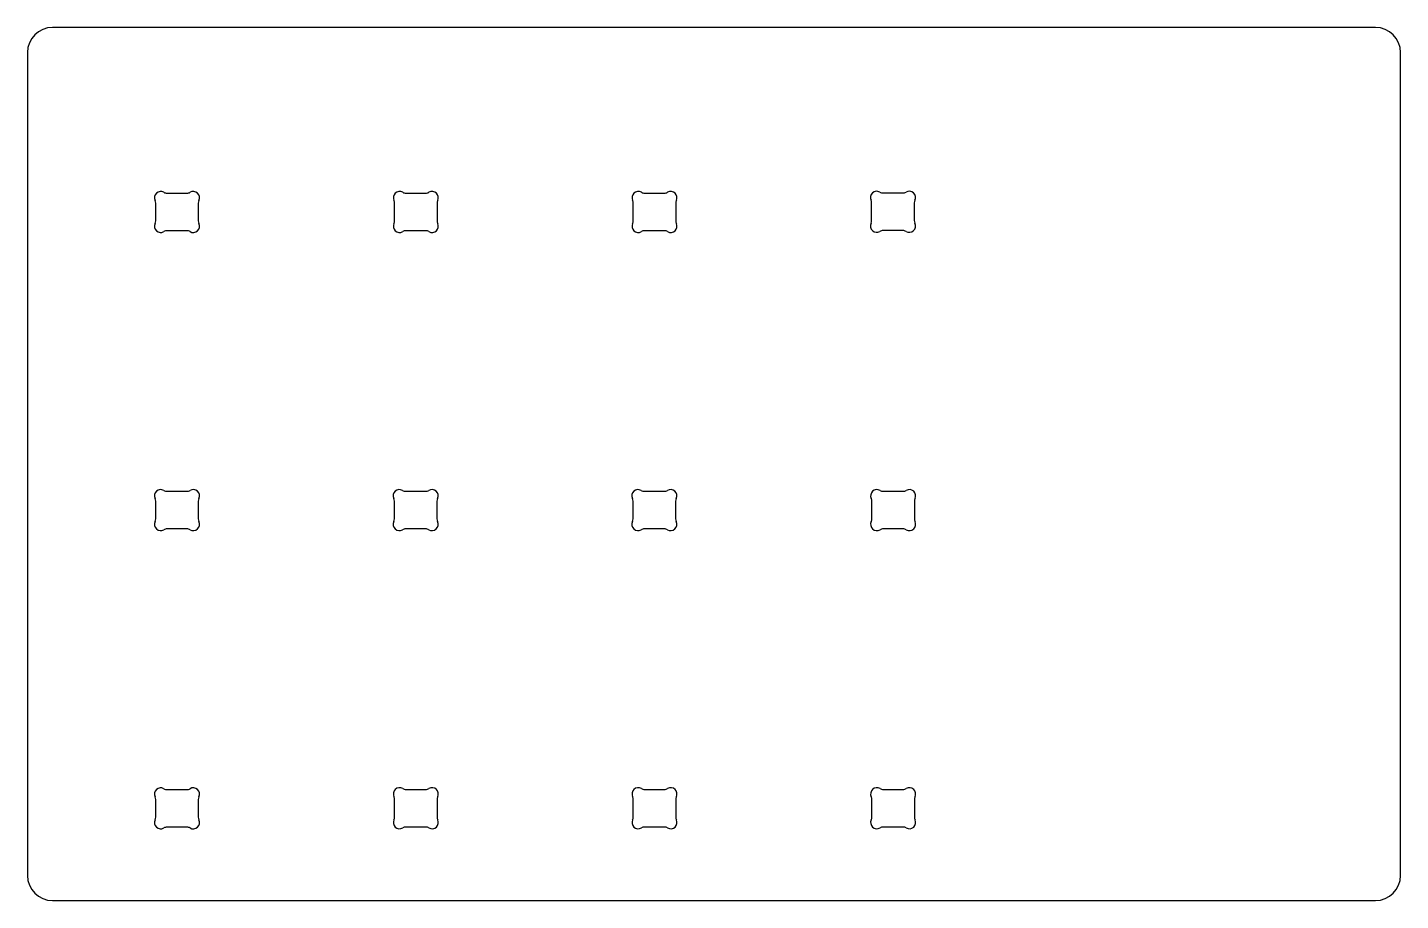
# Model space of a CAD drawing. Extents: x 63 to 173, y -108 to -39.
import ezdxf

# ---------------------------------------------------------------- set-up
doc = ezdxf.new("R2010")
doc.units = 0
doc.layers.add('BLACK', color=7, linetype='CONTINUOUS')

msp = doc.modelspace()

# ---------------------------------------------------------------- linework, layer by layer
at = {"layer": 'BLACK', "linetype": 'CONTINUOUS'}
for p, q in [((171, -38.8), (65.4, -38.8)), ((63.4, -40.8), (63.4, -106.5)), ((173, -106.5), (173, -40.8)), ((74.5405, -52.03), (76.1295, -52.03)), ((93.6055, -52.03), (95.1945, -52.03)), ((112.656, -52.03), (114.244, -52.03)), ((131.691, -52.015), (133.279, -52.015)), ((73.635, -54.2328), (73.635, -52.8272)), ((77.035, -52.8272), (77.035, -54.2328)), ((92.7, -54.2328), (92.7, -52.8272)), ((96.1, -52.8272), (96.1, -54.2328)), ((111.75, -54.2328), (111.75, -52.8272)), ((115.15, -52.8272), (115.15, -54.2328)), ((130.785, -54.2178), (130.785, -52.8122)), ((134.185, -52.8122), (134.185, -54.2178)), ((76.1295, -55.03), (74.5405, -55.03)), ((95.1945, -55.03), (93.6055, -55.03)), ((114.244, -55.03), (112.656, -55.03)), ((133.279, -55.015), (131.691, -55.015)), ((73.635, -78.0303), (73.635, -76.6247)), ((74.5405, -75.8275), (76.1295, -75.8275)), ((77.035, -76.6247), (77.035, -78.0303)), ((92.685, -78.0303), (92.685, -76.6247)), ((93.5905, -75.8275), (95.1795, -75.8275)), ((96.085, -76.6247), (96.085, -78.0303)), ((111.735, -78.0303), (111.735, -76.6247)), ((112.641, -75.8275), (114.229, -75.8275)), ((115.135, -76.6247), (115.135, -78.0303)), ((130.8, -78.0328), (130.8, -76.6272)), ((131.706, -75.83), (133.294, -75.83)), ((134.2, -76.6272), (134.2, -78.0328)), ((76.1295, -78.8275), (74.5405, -78.8275)), ((95.1795, -78.8275), (93.5905, -78.8275)), ((114.229, -78.8275), (112.641, -78.8275)), ((133.294, -78.83), (131.706, -78.83)), ((74.5405, -99.64), (76.1295, -99.64)), ((93.6055, -99.63), (95.1945, -99.63)), ((112.656, -99.63), (114.244, -99.63)), ((131.706, -99.63), (133.294, -99.63)), ((73.635, -101.843), (73.635, -100.437)), ((77.035, -100.437), (77.035, -101.843)), ((92.7, -101.833), (92.7, -100.427)), ((96.1, -100.427), (96.1, -101.833)), ((111.75, -101.833), (111.75, -100.427)), ((115.15, -100.427), (115.15, -101.833)), ((130.8, -101.833), (130.8, -100.427)), ((134.2, -100.427), (134.2, -101.833)), ((76.1295, -102.64), (74.5405, -102.64)), ((95.1945, -102.63), (93.6055, -102.63)), ((114.244, -102.63), (112.656, -102.63)), ((133.294, -102.63), (131.706, -102.63)), ((65.4, -108.5), (171, -108.5))]:
    msp.add_line(p, q, dxfattribs=at)
at = {"layer": 'BLACK'}
for centre, radius, start, end in [((65.4, -40.8), 2, 90, 180), ((171, -40.8), 2, 0, 90), ((74.036, -52.3934), 0.5, 59.7008, 205.706), ((74.5405, -51.53), 0.5, -120.299, -90), ((76.1295, -51.53), 0.5, -90, -59.7007), ((76.634, -52.3934), 0.5, -25.7061, 120.299), ((93.101, -52.3934), 0.5, 59.7008, 205.706), ((93.6055, -51.53), 0.5, -120.299, -90), ((95.1945, -51.53), 0.5, -90, -59.7007), ((95.699, -52.3934), 0.5, -25.7061, 120.299), ((112.151, -52.3934), 0.5, 59.7008, 205.706), ((112.656, -51.53), 0.5, -120.299, -90), ((114.244, -51.53), 0.5, -90, -59.7007), ((114.749, -52.3934), 0.5, -25.7061, 120.299), ((131.186, -52.3784), 0.5, 59.7008, 205.706), ((130.285, -52.8122), 0.5, 0, 25.7062), ((131.691, -51.515), 0.5, -120.299, -90), ((133.279, -51.515), 0.5, -90, -59.7007), ((133.784, -52.3784), 0.5, -25.7061, 120.299), ((134.685, -52.8122), 0.5, 154.294, 180), ((73.135, -52.8272), 0.5, 0, 25.7062), ((77.535, -52.8272), 0.5, 154.294, 180), ((92.2, -52.8272), 0.5, 0, 25.7062), ((96.6, -52.8272), 0.5, 154.294, 180), ((111.25, -52.8272), 0.5, 0, 25.7062), ((115.65, -52.8272), 0.5, 154.294, 180), ((74.036, -54.6666), 0.5, 154.294, 300.299), ((73.135, -54.2328), 0.5, -25.7062, -0.000091), ((76.634, -54.6666), 0.5, -120.299, 25.7062), ((77.535, -54.2328), 0.5, 180, 205.706), ((93.101, -54.6666), 0.5, 154.294, 300.299), ((92.2, -54.2328), 0.5, -25.7062, -0.000091), ((95.699, -54.6666), 0.5, -120.299, 25.7062), ((96.6, -54.2328), 0.5, 180, 205.706), ((112.151, -54.6666), 0.5, 154.294, 300.299), ((111.25, -54.2328), 0.5, -25.7062, -0.000091), ((114.749, -54.6666), 0.5, -120.299, 25.7062), ((115.65, -54.2328), 0.5, 180, 205.706), ((131.186, -54.6516), 0.5, 154.294, 300.299), ((130.285, -54.2178), 0.5, -25.7062, -0.000091), ((133.784, -54.6516), 0.5, -120.299, 25.7062), ((134.685, -54.2178), 0.5, 180, 205.706), ((74.5405, -55.53), 0.5, 90, 120.299), ((76.1295, -55.53), 0.5, 59.7006, 89.9999), ((93.6055, -55.53), 0.5, 90, 120.299), ((95.1945, -55.53), 0.5, 59.7006, 89.9999), ((112.656, -55.53), 0.5, 90, 120.299), ((114.244, -55.53), 0.5, 59.7006, 89.9999), ((131.691, -55.515), 0.5, 90, 120.299), ((133.279, -55.515), 0.5, 59.7006, 89.9999), ((74.036, -76.1909), 0.5, 59.7008, 205.706), ((73.135, -76.6247), 0.5, 0, 25.7062), ((74.5405, -75.3275), 0.5, -120.299, -90), ((76.1295, -75.3275), 0.5, -90, -59.7007), ((76.634, -76.1909), 0.5, -25.7061, 120.299), ((77.535, -76.6247), 0.5, 154.294, 180), ((93.086, -76.1909), 0.5, 59.7008, 205.706), ((92.185, -76.6247), 0.5, 0, 25.7062), ((93.5905, -75.3275), 0.5, -120.299, -90), ((95.1795, -75.3275), 0.5, -90, -59.7007), ((95.684, -76.1909), 0.5, -25.7061, 120.299), ((96.585, -76.6247), 0.5, 154.294, 180), ((112.136, -76.1909), 0.5, 59.7008, 205.706), ((111.235, -76.6247), 0.5, 0, 25.7062), ((112.641, -75.3275), 0.5, -120.299, -90), ((114.229, -75.3275), 0.5, -90, -59.7007), ((114.734, -76.1909), 0.5, -25.7061, 120.299), ((115.635, -76.6247), 0.5, 154.294, 180), ((131.201, -76.1934), 0.5, 59.7008, 205.706), ((130.3, -76.6272), 0.5, 0, 25.7062), ((131.706, -75.33), 0.5, -120.299, -90), ((133.294, -75.33), 0.5, -90, -59.7007), ((133.799, -76.1934), 0.5, -25.7061, 120.299), ((134.7, -76.6272), 0.5, 154.294, 180), ((74.036, -78.4641), 0.5, 154.294, 300.299), ((73.135, -78.0303), 0.5, -25.7062, -0.000091), ((74.5405, -79.3275), 0.5, 90, 120.299), ((76.1295, -79.3275), 0.5, 59.7006, 89.9999), ((76.634, -78.4641), 0.5, -120.299, 25.7062), ((77.535, -78.0303), 0.5, 180, 205.706), ((93.086, -78.4641), 0.5, 154.294, 300.299), ((92.185, -78.0303), 0.5, -25.7062, -0.000091), ((93.5905, -79.3275), 0.5, 90, 120.299), ((95.1795, -79.3275), 0.5, 59.7006, 89.9999), ((95.684, -78.4641), 0.5, -120.299, 25.7062), ((96.585, -78.0303), 0.5, 180, 205.706), ((112.136, -78.4641), 0.5, 154.294, 300.299), ((111.235, -78.0303), 0.5, -25.7062, -0.000091), ((112.641, -79.3275), 0.5, 90, 120.299), ((114.229, -79.3275), 0.5, 59.7006, 89.9999), ((114.734, -78.4641), 0.5, -120.299, 25.7062), ((115.635, -78.0303), 0.5, 180, 205.706), ((131.201, -78.4666), 0.5, 154.294, 300.299), ((130.3, -78.0328), 0.5, -25.7062, -0.000091), ((131.706, -79.33), 0.5, 90, 120.299), ((133.294, -79.33), 0.5, 59.7006, 89.9999), ((133.799, -78.4666), 0.5, -120.299, 25.7062), ((134.7, -78.0328), 0.5, 180, 205.706), ((74.036, -100.003), 0.5, 59.7008, 205.706), ((74.5405, -99.14), 0.5, -120.299, -90), ((76.1295, -99.14), 0.5, -90, -59.7007), ((76.634, -100.003), 0.5, -25.7061, 120.299), ((93.101, -99.9934), 0.5, 59.7008, 205.706), ((93.6055, -99.13), 0.5, -120.299, -90), ((95.1945, -99.13), 0.5, -90, -59.7007), ((95.699, -99.9934), 0.5, -25.7061, 120.299), ((112.151, -99.9934), 0.5, 59.7008, 205.706), ((112.656, -99.13), 0.5, -120.299, -90), ((114.244, -99.13), 0.5, -90, -59.7007), ((114.749, -99.9934), 0.5, -25.7061, 120.299), ((131.201, -99.9934), 0.5, 59.7008, 205.706), ((131.706, -99.13), 0.5, -120.299, -90), ((133.294, -99.13), 0.5, -90, -59.7007), ((133.799, -99.9934), 0.5, -25.7061, 120.299), ((73.135, -100.437), 0.5, 0, 25.7062), ((77.535, -100.437), 0.5, 154.294, 180), ((92.2, -100.427), 0.5, 0, 25.7062), ((96.6, -100.427), 0.5, 154.294, 180), ((111.25, -100.427), 0.5, 0, 25.7062), ((115.65, -100.427), 0.5, 154.294, 180), ((130.3, -100.427), 0.5, 0, 25.7062), ((134.7, -100.427), 0.5, 154.294, 180), ((73.135, -101.843), 0.5, -25.7062, -0.000091), ((77.535, -101.843), 0.5, 180, 205.706), ((92.2, -101.833), 0.5, -25.7062, -0.000091), ((96.6, -101.833), 0.5, 180, 205.706), ((111.25, -101.833), 0.5, -25.7062, -0.000091), ((115.65, -101.833), 0.5, 180, 205.706), ((130.3, -101.833), 0.5, -25.7062, -0.000091), ((134.7, -101.833), 0.5, 180, 205.706), ((74.036, -102.277), 0.5, 154.294, 300.299), ((74.5405, -103.14), 0.5, 90, 120.299), ((76.1295, -103.14), 0.5, 59.7006, 89.9999), ((76.634, -102.277), 0.5, -120.299, 25.7062), ((93.101, -102.267), 0.5, 154.294, 300.299), ((93.6055, -103.13), 0.5, 90, 120.299), ((95.1945, -103.13), 0.5, 59.7006, 89.9999), ((95.699, -102.267), 0.5, -120.299, 25.7062), ((112.151, -102.267), 0.5, 154.294, 300.299), ((112.656, -103.13), 0.5, 90, 120.299), ((114.244, -103.13), 0.5, 59.7006, 89.9999), ((114.749, -102.267), 0.5, -120.299, 25.7062), ((131.201, -102.267), 0.5, 154.294, 300.299), ((131.706, -103.13), 0.5, 90, 120.299), ((133.294, -103.13), 0.5, 59.7006, 89.9999), ((133.799, -102.267), 0.5, -120.299, 25.7062), ((65.4, -106.5), 2, 180, 270), ((171, -106.5), 2, -90, 0)]:
    msp.add_arc(centre, radius, start, end, dxfattribs=at)

doc.saveas('drawing.dxf')
